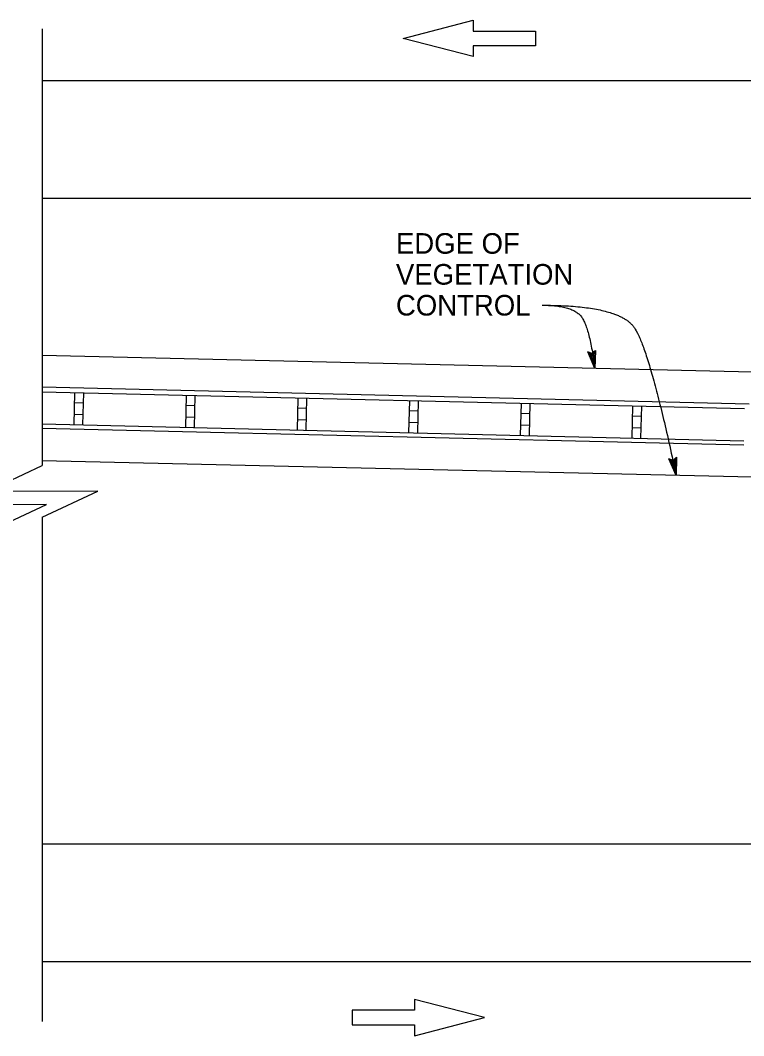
# Model space of a CAD drawing. Extents: x -893 to 867, y -474 to 712.
# Drawn here: x -32.7 to 213.4, y 110.3 to 455.4 of the extents above; entities that cross this region are included whole.
import ezdxf

# ---------------------------------------------------------------- set-up
doc = ezdxf.new("R2010")
doc.units = 0
for name, color, linetype in [('pp_PRESENTATION', 7, 'Continuous'), ('rd_ES', 7, 'Continuous'), ('rd_ETW', 7, 'Continuous'), ('tcd_MISC', 7, 'Continuous'), ('tcd_RAILING', 7, 'Continuous'), ('tcd_RAILING-anno', 7, 'Continuous')]:
    doc.layers.add(name, color=color, linetype=linetype)

msp = doc.modelspace()

# ---------------------------------------------------------------- linework, layer by layer
at = {"layer": 'pp_PRESENTATION'}
for p, q in [((97.48, 449.25), (121.39, 455.39)), ((121.39, 455.39), (121.39, 451.75)), ((121.39, 443.11), (97.48, 449.25)), ((121.39, 451.75), (142.49, 451.75)), ((142.49, 451.75), (142.49, 449.25)), ((142.49, 449.25), (142.49, 446.75)), ((142.49, 446.75), (121.39, 446.75)), ((121.39, 446.75), (121.39, 443.11)), ((125.25, 116.46), (101.34, 122.6)), ((101.34, 122.6), (101.34, 118.96)), ((101.34, 118.96), (80.24, 118.96)), ((80.24, 118.96), (80.24, 116.46)), ((80.24, 116.46), (80.24, 113.96)), ((80.24, 113.96), (101.35, 113.96)), ((101.35, 110.32), (125.25, 116.46)), ((101.35, 113.96), (101.35, 110.32))]:
    msp.add_line(p, q, dxfattribs=at)
at = {"layer": 'rd_ES'}
for p, q in [((-25.24, 394.95), (666.93, 394.95)), ((-25.24, 175.5), (666.93, 175.5))]:
    msp.add_line(p, q, dxfattribs=at)
at = {"layer": 'rd_ETW'}
for p, q in [((-25.24, 434.95), (666.93, 434.95)), ((-25.24, 135.5), (666.93, 135.5))]:
    msp.add_line(p, q, dxfattribs=at)
at = {"layer": 'tcd_MISC'}
for p, q in [((513.1, 328.9), (-25.24, 341.48)), ((512.27, 293.28), (-25.24, 305.72))]:
    msp.add_line(p, q, dxfattribs=at)
at = {"layer": 'tcd_RAILING'}
for p, q in [((-25.24, 452.45), (-25.24, 304.04)), ((215.16, 324.94), (-25.24, 330.66)), ((-25.24, 329.16), (213.65, 323.48)), ((-14.36, 317.96), (-14.1, 328.91)), ((-11.38, 317.89), (-11.11, 328.83)), ((23.59, 317.05), (23.86, 328)), ((26.58, 316.98), (26.84, 327.93)), ((-11.2, 325.28), (-14.19, 325.35)), ((26.76, 324.38), (23.77, 324.45)), ((61.55, 316.15), (61.82, 327.1)), ((64.54, 316.08), (64.8, 327.02)), ((99.51, 315.24), (99.77, 326.19)), ((102.49, 315.18), (102.76, 326.12)), ((137.47, 314.34), (137.73, 325.29)), ((140.45, 314.27), (140.72, 325.22)), ((175.43, 313.44), (175.69, 324.39)), ((-11.3, 321.3), (-14.28, 321.37)), ((64.72, 323.48), (61.73, 323.54)), ((102.67, 322.57), (99.69, 322.64)), ((140.63, 321.67), (137.64, 321.74)), ((178.41, 313.37), (178.67, 324.31)), ((-25.24, 318.22), (213.38, 312.53)), ((26.66, 320.4), (23.68, 320.47)), ((64.62, 319.49), (61.64, 319.56)), ((102.58, 318.59), (99.59, 318.66)), ((140.53, 317.69), (137.55, 317.75)), ((178.59, 320.77), (175.6, 320.83)), ((213.35, 311.04), (-25.24, 316.72)), ((178.49, 316.78), (175.51, 316.85)), ((-25.24, 286.53), (-25.24, 115.15))]:
    msp.add_line(p, q, dxfattribs=at)
for points in [[(-25.24, 286.53), (-6.26, 295.37), (-44, 295.31), (-25.24, 304.04)], [(-38.33, 284.01), (-23.71, 290.82), (-61.45, 290.76), (-38.33, 301.53)]]:
    msp.add_lwpolyline(points, dxfattribs=at)
at = {"layer": 'tcd_RAILING-anno'}
for p, q in [((160.29, 342.75), (160.29, 342.75)), ((162.92, 343.23), (162.92, 343.23)), ((162.68, 337.09), (162.68, 337.09)), ((187.9, 306.36), (187.9, 306.36)), ((190.53, 306.87), (190.53, 306.87)), ((190.36, 300.73), (190.36, 300.73))]:
    msp.add_line(p, q, dxfattribs=at)
for points in [[(162.92, 343.23), (162.68, 337.09), (160.29, 342.75), (160.68, 342.6), (162.43, 338.45), (162.61, 342.96), (162.3, 342.69), (162.19, 339.8), (161.06, 342.46), (161.45, 342.31), (161.94, 341.16), (161.98, 342.41), (161.74, 342.2), (160.29, 342.75), (161.74, 342.2)], [(190.53, 306.87), (190.36, 300.73), (187.9, 306.36), (188.29, 306.22), (190.09, 302.09), (190.22, 306.6), (189.91, 306.32), (189.83, 303.44), (188.68, 306.08), (189.07, 305.94), (189.57, 304.8), (189.6, 306.05), (189.36, 305.83), (187.9, 306.36), (189.36, 305.83)]]:
    msp.add_lwpolyline(points, close=True, dxfattribs=at)
for points in [[(144.79, 358.56), (154.2, 358.56), (160.8, 352.18), (162.68, 337.09)], [(144.79, 358.56), (170.9, 358.56), (181.31, 343.43), (190.36, 300.73)]]:
    msp.add_open_spline(points, degree=2, dxfattribs=at)

# ---------------------------------------------------------------- texts
for s, p in [('EDGE OF', (95.08, 376.06)), ('VEGETATION', (95.08, 365.56)), ('CONTROL', (95.08, 355.06))]:
    msp.add_text(s, height=7, dxfattribs=at).set_placement(p)

doc.saveas('drawing.dxf')
